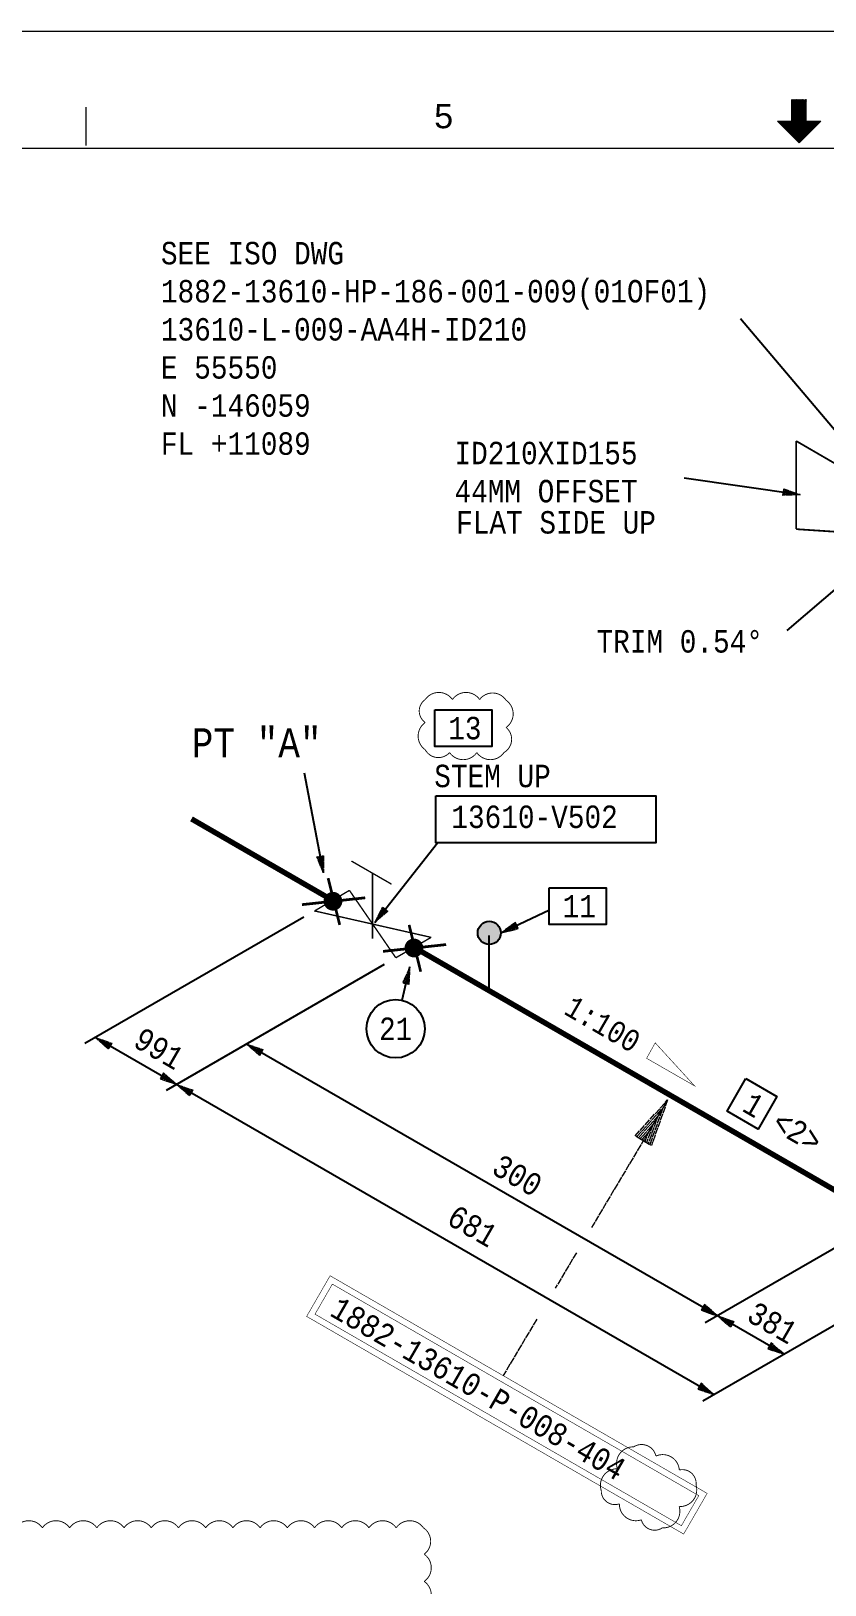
# Model space of a CAD drawing. Header units: inches. Extents: x 947 to 1788, y 0 to 594.
# Drawn here: x 1250.7 to 1367.4, y 365.5 to 594 of the extents above; entities that cross this region are included whole.
import ezdxf
from ezdxf.enums import TextEntityAlignment as Align

# ---------------------------------------------------------------- set-up
doc = ezdxf.new("R2010")
doc.units = ezdxf.units.IN
doc.header["$MEASUREMENT"] = 0
doc.linetypes.add('Dashed', pattern=[4.18782, 2.09391, -2.09391])
doc.linetypes.add('Solid', pattern=[1, 1, 0])
for name, color, linetype in [('2', 2, 'Continuous'), ('BG 0 -1', 7, 'Continuous'), ('DIM-LINES', 7, 'Continuous'), ('DIM-TEXT', 7, 'Continuous'), ('FITTINGS', 7, 'Continuous'), ('FRAME', 7, 'Continuous'), ('ISO-TEXT', 7, 'Continuous'), ('NOZZLES', 7, 'Continuous'), ('Rev.4', 6, 'Continuous'), ('WELDS', 7, 'Continuous')]:
    doc.layers.add(name, color=color, linetype=linetype)
for name, color, linetype, lineweight in [('fittingDimension', 2, 'Solid', 13), ('spool', 2, 'Solid', 13), ('weldCyanLabel', 4, 'Solid', 13), ('weldDimension', 2, 'Solid', 13)]:
    doc.layers.add(name, color=color, linetype=linetype, lineweight=lineweight)
doc.styles.add('Arial', font='arial.ttf')
doc.styles.add('fixedText', font='MONOTXT8.shx', dxfattribs={"width": 0.85})
doc.styles.add('MONOTXT', font='MONOTXT.shx', dxfattribs={"width": 0.8})

msp = doc.modelspace()

# ---------------------------------------------------------------- hatches: boundary and pattern name
at = {"linetype": 'Continuous'}
msp.add_hatch(color=2, dxfattribs=at).paths.add_polyline_path([(1318.1, 463.11), (1318.24, 463.1), (1318.39, 463.08), (1318.54, 463.05), (1318.68, 463.01), (1318.81, 462.95), (1318.94, 462.88), (1319.07, 462.8), (1319.19, 462.71), (1319.3, 462.61), (1319.4, 462.5), (1319.49, 462.39), (1319.57, 462.26), (1319.63, 462.13), (1319.69, 461.99), (1319.73, 461.85), (1319.77, 461.71), (1319.79, 461.56), (1319.79, 461.41), (1319.79, 461.27), (1319.77, 461.12), (1319.73, 460.97), (1319.69, 460.83), (1319.63, 460.7), (1319.57, 460.57), (1319.49, 460.44), (1319.4, 460.32), (1319.3, 460.21), (1319.19, 460.11), (1319.07, 460.02), (1318.94, 459.95), (1318.81, 459.88), (1318.68, 459.82), (1318.54, 459.78), (1318.39, 459.74), (1318.24, 459.72), (1318.1, 459.72), (1317.95, 459.72), (1317.8, 459.74), (1317.66, 459.78), (1317.52, 459.82), (1317.38, 459.88), (1317.25, 459.95), (1317.12, 460.02), (1317.01, 460.11), (1316.9, 460.21), (1316.8, 460.32), (1316.71, 460.44), (1316.63, 460.57), (1316.56, 460.7), (1316.5, 460.83), (1316.46, 460.97), (1316.43, 461.12), (1316.41, 461.27), (1316.4, 461.41), (1316.41, 461.56), (1316.43, 461.71), (1316.46, 461.85), (1316.5, 461.99), (1316.56, 462.13), (1316.63, 462.26), (1316.71, 462.39), (1316.8, 462.5), (1316.9, 462.61), (1317.01, 462.71), (1317.12, 462.8), (1317.25, 462.88), (1317.38, 462.95), (1317.52, 463.01), (1317.66, 463.05), (1317.8, 463.08), (1317.95, 463.1)])
at = {"layer": 'WELDS'}
h = msp.add_hatch(color=2, dxfattribs=at)
edge = h.paths.add_edge_path(flags=0)
edge.add_arc((1295.12, 466.06), 1.38, 180, 540, ccw=False)
h = msp.add_hatch(color=2, dxfattribs=at)
edge = h.paths.add_edge_path(flags=0)
edge.add_arc((1307.02, 459.19), 1.38, 180, 540, ccw=False)

# ---------------------------------------------------------------- linework, layer by layer
at = {"color": 2}
msp.add_line((1318.1, 453.11), (1318.1, 461.02), dxfattribs=at)
at = {"color": 2, "linetype": 'Continuous'}
msp.add_circle((1318.1, 461.41), 1.7, dxfattribs=at)
at = {"layer": '2', "color": 4}
for p, q in [((1374.09, 529.12), (1355.01, 551.71)), ((1363.79, 525.83), (1346.74, 528.27)), ((1376.53, 518.45), (1361.82, 505.86)), ((1293.72, 470.22), (1290.93, 484.89)), ((1301.25, 462.94), (1310.49, 474.66))]:
    msp.add_line(p, q, dxfattribs=at)
at = {"layer": '2', "color": 2}
for p, q in [((1290.83, 463.72), (1258.65, 445.14)), ((1302.64, 456.75), (1270.6, 438.25)), ((1374.83, 418.5), (1349.84, 404.06)), ((1384.83, 412.95), (1349.49, 392.55))]:
    msp.add_line(p, q, dxfattribs=at)
at = {"layer": '2', "color": 4}
for points in [[(1310.1, 494.18), (1318.49, 494.18), (1318.49, 488.82), (1310.1, 488.82)], [(1326.91, 468.02), (1335.29, 468.02), (1335.29, 462.66), (1326.91, 462.66)], [(1355.82, 440.01), (1360.39, 437.37), (1357.61, 432.56), (1353.05, 435.2)]]:
    msp.add_lwpolyline(points, close=True, dxfattribs=at)
at = {"layer": '2', "color": 2}
msp.add_lwpolyline([(1310.24, 481.54), (1342.58, 481.54), (1342.58, 474.66), (1310.24, 474.66)], close=True, dxfattribs=at)
at = {"layer": '2', "color": 4}
msp.add_circle((1304.33, 447.31), 4.29, dxfattribs=at)
at = {"layer": 'BG 0 -1', "color": 7, "linetype": 'Continuous', "lineweight": 9}
for p, q in [((946.88, 594), (1787.88, 594)), ((1258.83, 577.17), (1258.83, 582.83)), ((1362.57, 580.74), (1362.57, 583.92)), ((1362.57, 583.88), (1364.7, 581.76)), ((1362.57, 583.75), (1364.7, 581.63)), ((1362.57, 583.63), (1364.7, 581.51)), ((1362.57, 583.5), (1364.7, 581.38)), ((1362.57, 583.38), (1364.7, 581.26)), ((1362.57, 583.25), (1364.7, 581.13)), ((1362.57, 583.13), (1364.7, 581.01)), ((1362.57, 583), (1364.7, 580.88)), ((1362.57, 582.88), (1364.7, 580.76)), ((1362.57, 582.75), (1365.7, 579.62)), ((1362.57, 582.63), (1365.64, 579.56)), ((1362.66, 583.92), (1364.7, 581.88)), ((1362.78, 583.92), (1364.7, 582.01)), ((1362.91, 583.92), (1364.7, 582.13)), ((1363.03, 583.92), (1364.7, 582.26)), ((1363.16, 583.92), (1364.7, 582.38)), ((1363.28, 583.92), (1364.7, 582.51)), ((1363.41, 583.92), (1364.7, 582.63)), ((1363.54, 583.92), (1364.7, 582.76)), ((1363.64, 577.56), (1363.64, 583.22)), ((1363.66, 583.92), (1364.7, 582.88)), ((1363.79, 583.92), (1364.7, 583.01)), ((1363.91, 583.92), (1364.7, 583.13)), ((1364.04, 583.92), (1364.7, 583.26)), ((1364.16, 583.92), (1364.7, 583.38)), ((1364.29, 583.92), (1364.7, 583.51)), ((1364.41, 583.92), (1364.7, 583.63)), ((1364.54, 583.92), (1364.7, 583.76)), ((1364.66, 583.92), (1364.7, 583.88)), ((1364.7, 580.74), (1364.7, 583.92)), ((1360.45, 580.74), (1362.57, 580.74)), ((1363.63, 577.55), (1360.45, 580.74)), ((1360.47, 580.74), (1363.64, 577.56)), ((1360.59, 580.74), (1363.7, 577.62)), ((1360.72, 580.74), (1363.77, 577.68)), ((1360.84, 580.74), (1363.83, 577.75)), ((1360.97, 580.74), (1363.89, 577.81)), ((1361.09, 580.74), (1363.95, 577.87)), ((1361.22, 580.74), (1364.02, 577.93)), ((1361.34, 580.74), (1364.08, 578)), ((1361.47, 580.74), (1364.14, 578.06)), ((1361.59, 580.74), (1364.2, 578.12)), ((1361.72, 580.74), (1364.27, 578.18)), ((1361.84, 580.74), (1364.33, 578.25)), ((1361.97, 580.74), (1364.39, 578.31)), ((1362.09, 580.74), (1364.45, 578.37)), ((1362.22, 580.74), (1364.52, 578.44)), ((1362.34, 580.74), (1364.58, 578.5)), ((1362.47, 580.74), (1364.64, 578.56)), ((1362.57, 582.5), (1365.58, 579.5)), ((1362.57, 582.38), (1365.52, 579.44)), ((1362.57, 582.25), (1365.45, 579.37)), ((1362.57, 582.13), (1365.39, 579.31)), ((1362.57, 582), (1365.33, 579.25)), ((1362.57, 581.88), (1365.27, 579.19)), ((1362.57, 581.75), (1365.2, 579.12)), ((1362.57, 581.63), (1365.14, 579.06)), ((1362.57, 581.5), (1365.08, 579)), ((1362.57, 581.38), (1365.02, 578.94)), ((1362.57, 581.25), (1364.95, 578.87)), ((1362.57, 581.13), (1364.89, 578.81)), ((1362.57, 581), (1364.83, 578.75)), ((1362.57, 580.88), (1364.77, 578.69)), ((1362.57, 580.75), (1364.7, 578.62)), ((1366.82, 580.74), (1363.63, 577.55)), ((1364.7, 580.74), (1366.82, 580.74)), ((1364.72, 580.74), (1365.77, 579.69)), ((1364.84, 580.74), (1365.83, 579.75)), ((1364.97, 580.74), (1365.89, 579.81)), ((1365.09, 580.74), (1365.95, 579.87)), ((1365.22, 580.74), (1366.02, 579.94)), ((1365.34, 580.74), (1366.08, 580)), ((1365.47, 580.74), (1366.14, 580.06)), ((1365.59, 580.74), (1366.21, 580.12)), ((1365.72, 580.74), (1366.27, 580.19)), ((1365.84, 580.74), (1366.33, 580.25)), ((1365.97, 580.74), (1366.39, 580.31)), ((1366.09, 580.74), (1366.46, 580.37)), ((1366.22, 580.74), (1366.52, 580.44)), ((1366.34, 580.74), (1366.58, 580.5)), ((1366.47, 580.74), (1366.64, 580.56)), ((1366.59, 580.74), (1366.71, 580.62)), ((1366.72, 580.74), (1366.77, 580.69)), ((1762.81, 576.75), (971.99, 576.75))]:
    msp.add_line(p, q, dxfattribs=at)
at = {"layer": 'DIM-LINES', "color": 4}
for p, q in [((1326.94, 464.75), (1319.89, 461.42)), ((1305.27, 451.5), (1306.42, 456.4)), ((1351.17, 393.51), (1260.17, 446.02)), ((1361.46, 399.45), (1282.41, 445.07))]:
    msp.add_line(p, q, dxfattribs=at)
at = {"layer": 'FITTINGS', "color": 2, "linetype": 'Dashed', "const_width": 0.26}
for points in [[(1363.21, 520.77), (1363.21, 533.73)], [(1363.21, 533.73), (1377.04, 525.7)], [(1377.04, 519.85), (1363.21, 520.77)]]:
    msp.add_lwpolyline(points, dxfattribs=at)
at = {"layer": 'FITTINGS', "color": 2, "linetype": 'ByBlock', "const_width": 0.2}
for points in [[(1303.73, 468.57), (1297.83, 471.97)], [(1300.93, 470.17), (1300.93, 460.57)], [(1297.54, 467.66), (1292.41, 464.63)], [(1304.36, 457.75), (1297.54, 467.66)], [(1292.36, 464.65), (1309.55, 460.75)], [(1309.55, 460.75), (1304.36, 457.75)]]:
    msp.add_lwpolyline(points, dxfattribs=at)
at = {"layer": 'FRAME', "color": 4, "linetype": 'ByBlock'}
msp.add_lwpolyline([(1342.49, 445.24, 0.08, 0.08, 0), (1341.22, 442.97, 0.08, 0.08, 0), (1348.27, 438.92, 0.08, 0.08, 0)], format="xyseb", close=True, dxfattribs=at)
at = {"layer": 'ISO-TEXT', "color": 2, "linetype": 'ByBlock', "const_width": 0.08, "flags": 128}
for points in [[(1291.25, 405.02), (1294.7, 411), (1350.12, 379), (1346.67, 373.02)], [(1292.48, 405.35), (1295.03, 409.77), (1348.89, 378.67), (1346.34, 374.25)]]:
    msp.add_lwpolyline(points, close=True, dxfattribs=at)
at = {"layer": 'NOZZLES', "linetype": 'Dashed', "const_width": 0.8}
msp.add_lwpolyline([(1295.1, 466.17), (1274.32, 478.17)], dxfattribs=at)
at = {"layer": 'NOZZLES', "const_width": 0.8}
msp.add_lwpolyline([(1378.31, 418.14), (1307.03, 459.29)], dxfattribs=at)
at = {"layer": 'Rev.4', "color": 1, "const_width": 0.132}
for points in [[(1308.68, 495.72, -0.520567), (1312.68, 495.72, -0.520567), (1316.68, 495.72, -0.520567), (1320.57, 495.61, -0.520567), (1320.57, 491.61, -0.520567), (1320.26, 487.92, -0.520567), (1316.26, 487.92, -0.520567), (1312.26, 487.92, -0.520567), (1308.68, 488.34, -0.520567), (1308.68, 492.34, -0.520567)], [(1334.56, 379.4, -0.520567), (1336.93, 382.62, -0.520567), (1339.31, 385.84, -0.520567), (1342.6, 384.49, -0.520567), (1346.03, 382.44, -0.520567), (1348.49, 380.21, -0.520567), (1346.01, 377.07, -0.520567), (1343.53, 373.93, -0.520567), (1340.45, 375.11, -0.520567), (1337.22, 377.46, -0.520567)]]:
    msp.add_lwpolyline(points, format="xyb", close=True, dxfattribs=at)
msp.add_lwpolyline([(1248.41, 373.94, -0.520567), (1252.41, 373.94, -0.520567), (1256.41, 373.94, -0.520567), (1260.41, 373.94, -0.520567), (1264.41, 373.94, -0.520567), (1268.41, 373.94, -0.520567), (1272.41, 373.94, -0.520567), (1276.41, 373.94, -0.520567), (1280.41, 373.94, -0.520567), (1284.41, 373.94, -0.520567), (1288.41, 373.94, -0.520567), (1292.41, 373.94, -0.520567), (1296.41, 373.94, -0.520567), (1300.41, 373.94, -0.520567), (1304.41, 373.94, -0.520567), (1308.41, 373.94, -0.520567), (1308.53, 370.06, -0.520567), (1308.53, 366.06, -0.520567), (1308.53, 362.06, -0.520567)], format="xyb", dxfattribs=at)
at = {"layer": 'spool', "color": 4, "flags": 128}
msp.add_lwpolyline([(1344.3, 436.84), (1341.93, 430.13), (1339.53, 431.56), (1344.3, 436.84), (1343.59, 435.64), (1341.69, 430.27), (1339.77, 431.42), (1343.59, 435.64), (1342.87, 434.44), (1341.45, 430.41), (1340.01, 431.27), (1342.87, 434.44), (1342.16, 433.24), (1341.21, 430.56), (1340.25, 431.13), (1342.16, 433.24), (1341.44, 432.04), (1340.97, 430.7), (1340.49, 430.99), (1341.44, 432.04)], dxfattribs=at)
at = {"layer": 'weldCyanLabel'}
for p, q in [((1344.3, 436.84), (1333.12, 418.07)), ((1330.91, 414.38), (1327.8, 409.15)), ((1325.08, 404.6), (1320.16, 396.34))]:
    msp.add_line(p, q, dxfattribs=at)
at = {"layer": 'weldDimension', "color": 4, "flags": 128}
for points in [[(1363.79, 525.83), (1361.25, 525.73), (1361.41, 526.72), (1363.79, 525.83), (1363.3, 525.91), (1361.27, 525.83), (1361.39, 526.62), (1363.3, 525.91), (1362.81, 525.99), (1361.28, 525.93), (1361.38, 526.52), (1362.81, 525.99), (1362.31, 526.07), (1361.3, 526.03), (1361.36, 526.42), (1362.31, 526.07), (1361.82, 526.15), (1361.31, 526.13), (1361.35, 526.32), (1361.82, 526.15)], [(1293.72, 470.22), (1292.77, 472.58), (1293.75, 472.76), (1293.72, 470.22), (1293.63, 470.71), (1292.87, 472.6), (1293.65, 472.75), (1293.63, 470.71), (1293.54, 471.2), (1292.96, 472.61), (1293.55, 472.73), (1293.54, 471.2), (1293.44, 471.69), (1293.06, 472.63), (1293.45, 472.71), (1293.44, 471.69), (1293.35, 472.18), (1293.16, 472.65), (1293.35, 472.69), (1293.35, 472.18)], [(1301.25, 462.94), (1302.4, 465.2), (1303.18, 464.58), (1301.25, 462.94), (1301.56, 463.33), (1302.48, 465.14), (1303.1, 464.65), (1301.56, 463.33), (1301.87, 463.72), (1302.56, 465.08), (1303.03, 464.71), (1301.87, 463.72), (1302.17, 464.11), (1302.63, 465.02), (1302.95, 464.77), (1302.17, 464.11), (1302.48, 464.5), (1302.71, 464.95), (1302.87, 464.83), (1302.48, 464.5)], [(1319.89, 461.42), (1322.36, 462.03), (1321.93, 462.94), (1319.89, 461.42), (1320.34, 461.63), (1322.32, 462.12), (1321.97, 462.85), (1320.34, 461.63), (1320.79, 461.85), (1322.27, 462.21), (1322.02, 462.75), (1320.79, 461.85), (1321.24, 462.06), (1322.23, 462.3), (1322.06, 462.66), (1321.24, 462.06), (1321.69, 462.27), (1322.19, 462.39), (1322.1, 462.57), (1321.69, 462.27)], [(1306.42, 456.4), (1305.37, 454.09), (1306.34, 453.86), (1306.42, 456.4), (1306.31, 455.91), (1305.46, 454.06), (1306.24, 453.88), (1306.31, 455.91), (1306.2, 455.43), (1305.56, 454.04), (1306.14, 453.9), (1306.2, 455.43), (1306.08, 454.94), (1305.66, 454.02), (1306.05, 453.93), (1306.08, 454.94), (1305.97, 454.46), (1305.76, 453.99), (1305.95, 453.95), (1305.97, 454.46)], [(1260.17, 446.02), (1262.58, 445.2), (1262.08, 444.34), (1260.17, 446.02), (1260.6, 445.77), (1262.53, 445.12), (1262.13, 444.43), (1260.6, 445.77), (1261.04, 445.52), (1262.48, 445.03), (1262.18, 444.51), (1261.04, 445.52), (1261.47, 445.27), (1262.43, 444.94), (1262.23, 444.6), (1261.47, 445.27), (1261.9, 445.02), (1262.38, 444.86), (1262.28, 444.69), (1261.9, 445.02)], [(1260.19, 446.02), (1262.59, 445.2), (1262.1, 444.34), (1260.19, 446.02), (1260.62, 445.77), (1262.54, 445.12), (1262.15, 444.43), (1260.62, 445.77), (1261.05, 445.52), (1262.49, 445.03), (1262.2, 444.51), (1261.05, 445.52), (1261.48, 445.27), (1262.44, 444.95), (1262.24, 444.6), (1261.48, 445.27), (1261.91, 445.02), (1262.39, 444.86), (1262.29, 444.69), (1261.91, 445.02)], [(1282.41, 445.07), (1284.82, 444.26), (1284.32, 443.4), (1282.41, 445.07), (1282.84, 444.82), (1284.77, 444.17), (1284.37, 443.48), (1282.84, 444.82), (1283.27, 444.57), (1284.72, 444.09), (1284.42, 443.57), (1283.27, 444.57), (1283.7, 444.33), (1284.67, 444), (1284.47, 443.65), (1283.7, 444.33), (1284.14, 444.08), (1284.62, 443.91), (1284.52, 443.74), (1284.14, 444.08)], [(1282.42, 445.07), (1284.83, 444.26), (1284.33, 443.4), (1282.42, 445.07), (1282.85, 444.83), (1284.78, 444.17), (1284.38, 443.48), (1282.85, 444.83), (1283.29, 444.58), (1284.73, 444.09), (1284.43, 443.57), (1283.29, 444.58), (1283.72, 444.33), (1284.68, 444), (1284.48, 443.66), (1283.72, 444.33), (1284.15, 444.08), (1284.63, 443.91), (1284.53, 443.74), (1284.15, 444.08)], [(1272.11, 439.13), (1270.2, 440.81), (1269.71, 439.94), (1272.11, 439.13), (1271.68, 439.38), (1270.15, 440.72), (1269.76, 440.03), (1271.68, 439.38), (1271.25, 439.63), (1270.1, 440.63), (1269.8, 440.12), (1271.25, 439.63), (1270.82, 439.88), (1270.05, 440.55), (1269.85, 440.2), (1270.82, 439.88), (1270.39, 440.13), (1270, 440.46), (1269.9, 440.29), (1270.39, 440.13)], [(1272.11, 439.13), (1274.52, 438.31), (1274.02, 437.45), (1272.11, 439.13), (1272.54, 438.88), (1274.47, 438.23), (1274.07, 437.54), (1272.54, 438.88), (1272.98, 438.63), (1274.42, 438.14), (1274.12, 437.62), (1272.98, 438.63), (1273.41, 438.38), (1274.37, 438.06), (1274.17, 437.71), (1273.41, 438.38), (1273.84, 438.13), (1274.32, 437.97), (1274.22, 437.8), (1273.84, 438.13)], [(1351.63, 405.1), (1349.72, 406.78), (1349.22, 405.92), (1351.63, 405.1), (1351.2, 405.35), (1349.67, 406.7), (1349.27, 406.01), (1351.2, 405.35), (1350.77, 405.6), (1349.62, 406.61), (1349.32, 406.09), (1350.77, 405.6), (1350.33, 405.85), (1349.57, 406.52), (1349.37, 406.18), (1350.33, 405.85), (1349.9, 406.1), (1349.52, 406.44), (1349.42, 406.26), (1349.9, 406.1)], [(1351.64, 405.11), (1349.73, 406.78), (1349.24, 405.92), (1351.64, 405.11), (1351.21, 405.36), (1349.68, 406.7), (1349.29, 406.01), (1351.21, 405.36), (1350.78, 405.6), (1349.63, 406.61), (1349.34, 406.09), (1350.78, 405.6), (1350.35, 405.85), (1349.58, 406.52), (1349.39, 406.18), (1350.35, 405.85), (1349.92, 406.1), (1349.54, 406.44), (1349.44, 406.27), (1349.92, 406.1)], [(1351.63, 405.1), (1354.04, 404.29), (1353.54, 403.43), (1351.63, 405.1), (1352.06, 404.86), (1353.99, 404.2), (1353.59, 403.51), (1352.06, 404.86), (1352.49, 404.61), (1353.94, 404.12), (1353.64, 403.6), (1352.49, 404.61), (1352.92, 404.36), (1353.89, 404.03), (1353.69, 403.69), (1352.92, 404.36), (1353.36, 404.11), (1353.84, 403.95), (1353.74, 403.77), (1353.36, 404.11)], [(1351.64, 405.11), (1354.05, 404.29), (1353.55, 403.43), (1351.64, 405.11), (1352.08, 404.86), (1354, 404.21), (1353.6, 403.51), (1352.08, 404.86), (1352.51, 404.61), (1353.95, 404.12), (1353.65, 403.6), (1352.51, 404.61), (1352.94, 404.36), (1353.9, 404.03), (1353.7, 403.69), (1352.94, 404.36), (1353.37, 404.11), (1353.85, 403.95), (1353.75, 403.77), (1353.37, 404.11)], [(1361.45, 399.45), (1359.54, 401.13), (1359.04, 400.26), (1361.45, 399.45), (1361.02, 399.7), (1359.49, 401.04), (1359.09, 400.35), (1361.02, 399.7), (1360.58, 399.95), (1359.44, 400.95), (1359.14, 400.43), (1360.58, 399.95), (1360.15, 400.2), (1359.39, 400.87), (1359.19, 400.52), (1360.15, 400.2), (1359.72, 400.44), (1359.34, 400.78), (1359.24, 400.61), (1359.72, 400.44)], [(1361.46, 399.45), (1359.55, 401.13), (1359.05, 400.26), (1361.46, 399.45), (1361.03, 399.7), (1359.5, 401.04), (1359.1, 400.35), (1361.03, 399.7), (1360.6, 399.95), (1359.45, 400.95), (1359.15, 400.44), (1360.6, 399.95), (1360.17, 400.2), (1359.4, 400.87), (1359.2, 400.52), (1360.17, 400.2), (1359.73, 400.45), (1359.35, 400.78), (1359.25, 400.61), (1359.73, 400.45)], [(1351.16, 393.51), (1349.25, 395.19), (1348.75, 394.33), (1351.16, 393.51), (1350.72, 393.76), (1349.2, 395.1), (1348.8, 394.41), (1350.72, 393.76), (1350.29, 394.01), (1349.15, 395.02), (1348.85, 394.5), (1350.29, 394.01), (1349.86, 394.26), (1349.1, 394.93), (1348.9, 394.59), (1349.86, 394.26), (1349.43, 394.51), (1349.05, 394.85), (1348.95, 394.67), (1349.43, 394.51)], [(1351.17, 393.51), (1349.26, 395.19), (1348.76, 394.33), (1351.17, 393.51), (1350.74, 393.76), (1349.21, 395.11), (1348.81, 394.42), (1350.74, 393.76), (1350.31, 394.01), (1349.16, 395.02), (1348.86, 394.5), (1350.31, 394.01), (1349.87, 394.26), (1349.11, 394.93), (1348.91, 394.59), (1349.87, 394.26), (1349.44, 394.51), (1349.06, 394.85), (1348.96, 394.67), (1349.44, 394.51)]]:
    msp.add_lwpolyline(points, dxfattribs=at)
at = {"layer": 'WELDS', "color": 2, "linetype": 'ByBlock', "const_width": 0.4}
for points in [[(1294.41, 469.46), (1296.11, 462.58)], [(1290.56, 465.56), (1299.86, 466.57)], [(1306.31, 462.58), (1308.02, 455.7)], [(1302.47, 458.69), (1311.76, 459.69)]]:
    msp.add_lwpolyline(points, dxfattribs=at)

# ---------------------------------------------------------------- texts
at = {"layer": '2', "style": 'fixedText', "width": 0.85}
msp.add_text('21', height=3.3, dxfattribs=at).set_placement((1304.33, 447.31), align=Align.MIDDLE_CENTER)
at = {"layer": 'BG 0 -1', "color": 7, "style": 'Arial', "width": 1.008516}
msp.add_text('5', height=3.54, dxfattribs=at).set_placement((1311.39, 581.46), align=Align.MIDDLE)
at = {"layer": 'DIM-TEXT', "color": 2, "style": 'MONOTXT', "width": 0.8566}
for s, p in [('991', (1265.54, 444.82)), ('300', (1318.23, 426.15)), ('681', (1311.63, 418.72)), ('381', (1355.72, 404.5))]:
    msp.add_text(s, height=3.3, rotation=330, dxfattribs=at).set_placement(p)
at = {"layer": 'fittingDimension', "style": 'fixedText', "width": 0.85}
msp.add_text('1:100', height=3.2, rotation=329.8376, dxfattribs=at).set_placement((1333.97, 446.63), align=Align.CENTER)
at = {"layer": 'ISO-TEXT', "color": 2, "style": 'MONOTXT', "width": 0.8566}
for s, p in [('SEE ISO DWG', (1269.83, 559.7)), ('1882-13610-HP-186-001-009(01OF01)', (1269.83, 554.1)), ('13610-L-009-AA4H-ID210', (1269.83, 548.5)), ('E 55550', (1269.83, 542.9)), ('N -146059', (1269.83, 537.3)), ('FL +11089', (1269.83, 531.7)), ('ID210XID155', (1312.98, 530.31)), ('44MM OFFSET', (1312.98, 524.71)), ('FLAT SIDE UP', (1313.23, 520.12)), ('TRIM 0.54%%D', (1333.86, 502.62)), ('13', (1312.06, 489.87)), ('STEM UP', (1310.01, 482.83)), ('13610-V502', (1312.52, 476.83)), ('11', (1328.87, 463.7))]:
    msp.add_text(s, height=3.3, dxfattribs=at).set_placement(p)
at = {"layer": 'ISO-TEXT', "color": 3, "style": 'MONOTXT', "width": 0.8566}
msp.add_text('PT "A"', height=4.29, dxfattribs=at).set_placement((1274.36, 487.2))
at = {"layer": 'ISO-TEXT', "color": 2, "style": 'MONOTXT', "width": 0.8566}
for s, p in [('1', (1355.08, 435.31)), ('<2>', (1359.39, 432.6)), ('1882-13610-P-008-404', (1294.48, 405.23))]:
    msp.add_text(s, height=3.3, rotation=330, dxfattribs=at).set_placement(p)

doc.saveas('drawing.dxf')
